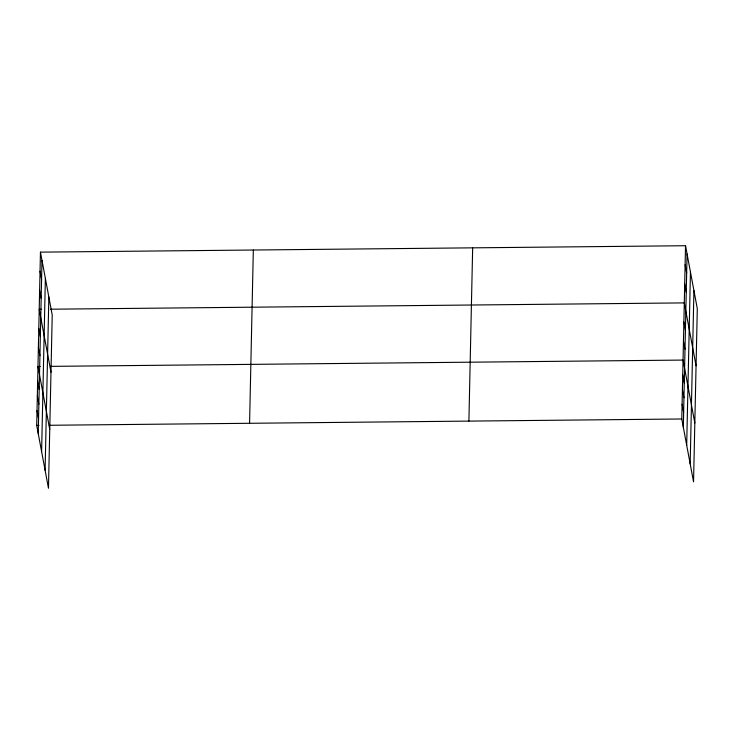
<?xml version="1.0" encoding="UTF-8"?>
<svg xmlns="http://www.w3.org/2000/svg" width="734" height="734" viewBox="0 0 734 734"><rect width="100%" height="100%" fill="white"/><g stroke="black" fill="none" stroke-linecap="round" stroke-linejoin="round"><path stroke-width="1.1" d="M40.453 252.138L52.224 315.014L48.472 488.275L36.7 425.399L40.453 252.138L685.528 245.725L697.3 308.601L693.547 481.862L681.776 418.986L685.528 245.725M38.232 433.601L41.994 260.341M41.609 451.649L45.37 278.388M45.095 470.237L48.848 296.976M249.578 423.279L253.331 250.019M468.898 421.096L472.659 247.835M683.308 427.188L687.07 253.927M686.694 445.226L690.446 271.965M690.171 463.815L693.924 290.554M41.489 309.289L39.214 309.317L50.985 372.193M50.6 309.207L684.29 302.894L696.061 365.78M40.251 366.468L37.975 366.495L49.747 429.372M50.499 366.367L683.051 360.073L694.823 422.949M36.7 425.399L38.975 425.381M49.224 425.28L681.776 418.986M685.116 264.781L686.657 272.984M684.703 283.838L686.244 292.04M683.877 321.96L685.418 330.162M683.464 341.016L685.005 349.219M682.739 374.799L684.271 383.001M682.418 389.525L683.95 397.727M682.097 404.25L683.629 412.453M40.04 271.195L41.581 279.397M39.627 290.26L41.168 298.463M38.801 328.373L40.342 336.576M38.388 347.43L39.92 355.632M37.654 381.221L39.196 389.424M37.342 395.947L38.874 404.15M37.021 410.673L38.553 418.875"/></g></svg>
